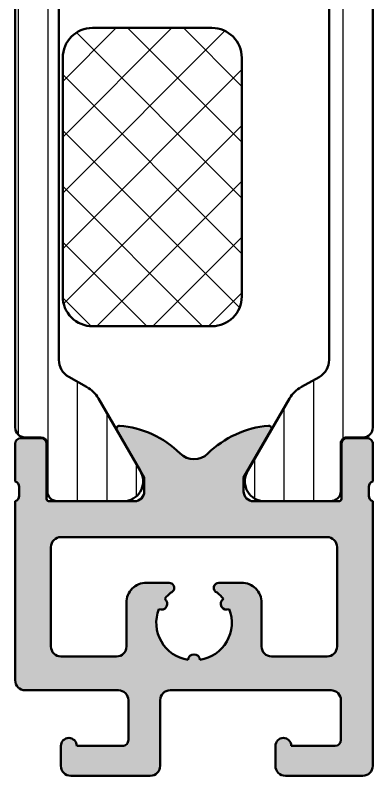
# Model space of a CAD drawing. Extents: x -34 to 16, y 0 to 63.8.
# Drawn here: x -18 to 0, y 0 to 38.24 of the extents above; entities that cross this region are included whole.
import ezdxf

# ---------------------------------------------------------------- set-up
doc = ezdxf.new("R2010")
doc.units = 0
for name, color, linetype, lineweight in [('0S-Alu contour', 7, 'Continuous', 50), ('0S-Alu hatch', 252, 'Continuous', 25), ('0S-Plastic contour', 254, 'Continuous', 50), ('0S-Plastic hatch', 253, 'Continuous', 25), ('0S-PT contour', 91, 'Continuous', 50), ('0S-PT hatch', 103, 'Continuous', 25)]:
    doc.layers.add(name, color=color, linetype=linetype, lineweight=lineweight)
pattern_1 = [(90, (0, 0), (-1.4859, 0), [])]

# ---------------------------------------------------------------- blocks, each defined once
blk = doc.blocks.new('361260__0FC43218_88BC_407F_BA03_FA83623D5A93_')
at = {"layer": '0S-Alu hatch'}
h = blk.add_hatch(color=256, dxfattribs=at)
edge = h.paths.add_edge_path()
edge.add_line((-17.9978971252732, 13.80130790720986), (-17.99731718468376, 4.799637954501207))
edge.add_arc((-17.49707938946051, 4.799875804912176), 0.5002378517692133, 180.0272426909746, 270.0042221778324)
edge.add_line((-17.49704252648064, 4.299637954501196), (-12.79978906082817, 4.299637954501207))
edge.add_ellipse((-12.79960044200256, 3.799826570296934), major_axis=(-0.4998114197947596, 0), ratio=1, start_angle=179.9774761412519, end_angle=270.0216222808698, ccw=False)
edge.add_line((-12.29978906082818, 3.799630086688099), (-12.29883879209876, 1.799311788870198))
edge.add_ellipse((-12.59883875824665, 1.799169271258404), major_axis=(-0.3000000000000029, 0), ratio=1, start_angle=90.00000000000102, end_angle=180.0272188598893, ccw=False)
edge.add_line((-12.59883875824664, 1.499169271258402), (-14.89981352257439, 1.499169271258409))
edge.add_arc((-15.29980741905876, 1.498981082068098), 0.3999939407540122, 0.026956525226164, 179.9730434747738)
edge.add_line((-15.69980131554314, 1.499169271258438), (-15.69980131554314, 0.4991723706999096))
edge.add_arc((-15.20006176675599, 0.4989119194871137), 0.4997396166573679, 179.970138937485, 270.0298610625287)
edge.add_line((-15.19980131554314, -0.0008276293000707), (-11.19980131554314, -0.000827629300062))
edge.add_arc((-11.19954086433029, 0.4989119194871137), 0.4997396166573732, 269.9701389374713, 360.0298610625272)
edge.add_line((-10.6998013155431, 0.4991723706999532), (-10.69980131554314, 3.799630086688097))
edge.add_ellipse((-10.20005239365945, 3.799881403103206), major_axis=(-0.4997489850753566, 0), ratio=1, start_angle=-90.02878588536959, end_angle=0.028813206127892954, ccw=False)
edge.add_line((-10.19980131554314, 4.299630325106674), (-2.099807609793629, 4.299630325106676))
edge.add_ellipse((-2.099566697902099, 3.799871236883237), major_axis=(-0.4997591462899528, 0), ratio=1, start_angle=179.972352904278, end_angle=270.0276197749581, ccw=False)
edge.add_line((-1.599807609793591, 3.799630086688051), (-1.599807609793629, 1.799169271258421))
edge.add_ellipse((-1.899807609793736, 1.799169271258514), major_axis=(-0.3000000000001071, 0), ratio=1, start_angle=90.00000000000739, end_angle=180, ccw=False)
edge.add_line((-1.899807609793697, 1.499169271258407), (-4.09982572960564, 1.499169271258409))
edge.add_arc((-4.499819626090015, 1.498981082068098), 0.3999939407540122, 0.026956525226164, 179.9730434747738)
edge.add_line((-4.89981352257439, 1.499169271258438), (-4.89981352257439, 0.4991723706999381))
edge.add_arc((-4.400011518686255, 0.4989743745880447), 0.4998020431060991, 179.9773023299494, 270.0226976700537)
edge.add_line((-4.39981352257439, -0.0008276293000656), (-0.4997891085118909, -0.0008276293000904))
edge.add_arc((-0.5008975748014564, 0.5015057364470863), 0.5023345887358165, 270.1264306561599, 359.7338576854152)
edge.add_line((0.0014315946130541, 0.499172370699945), (0.0014315946131092, 13.79965321329024))
edge.add_ellipse((0.0802680411561321, 14.06717380528334), major_axis=(-0.2788950563274082, 0), ratio=1, start_angle=-1.164589374103798, end_angle=73.58012358051059, ccw=False)
edge.add_line((-0.1985694053868874, 14.07284221328174), (-0.1985694053869338, 14.52643621328175))
edge.add_ellipse((0.0802986902564206, 14.53209687275866), major_axis=(-0.2789255417373327, 0), ratio=1, start_angle=-73.57540544462552, end_angle=1.1628700728546164, ccw=False)
edge.add_line((0.0014315946131086, 14.79964021328175), (0.0014315946131092, 16.67965121329027))
edge.add_arc((-0.2985684053868454, 16.67965121329027), 0.3000000000000007, 0, 90.00000000002171)
edge.add_line((-0.298568405386959, 16.97965121329027), (-1.278542724429712, 16.97965121329028))
edge.add_arc((-1.278542724429712, 16.67965121329027), 0.3000000000000007, 90, 180)
edge.add_line((-1.578542724429713, 16.67965121329027), (-1.578542724429667, 13.9196608426848))
edge.add_ellipse((-1.698542724429672, 13.91966084268481), major_axis=(-0.1200000000000059, 0), ratio=1, start_angle=90.00000000000063, end_angle=180, ccw=False)
edge.add_line((-1.698542724429671, 13.7996608426848), (-5.99856840538689, 13.7996608426848))
edge.add_ellipse((-5.998591468703279, 14.29963777907472), major_axis=(-0.4999769369218669, 0), ratio=1, start_angle=-0.0017687124012013555, end_angle=90.00264298329279, ccw=False)
edge.add_line((-6.498568405386919, 14.29965321329025), (-6.49856840538689, 14.99965779092699))
edge.add_line((-6.49856840538689, 14.99965779092699), (-5.116806928978121, 17.3929457827503))
edge.add_arc((-5.237184547003153, 17.46244563223652), 0.1389999999999977, 330.0000716396147, 455.0484688207068)
edge.add_arc((-4.809421857260758, 12.62027721314655), 5.000026220621331, 95.0484688206841, 134.2816996639567)
edge.add_ellipse((-8.998560104650691, 16.91579061580255), major_axis=(-0.9999999999999232, 0), ratio=1, start_angle=45.31333341641488, end_angle=134.2816996639592, ccw=False)
edge.add_arc((-13.12083209949458, 12.74818330795426), 4.861917525170921, 45.31333341641597, 85.57985924540934)
edge.add_arc((-12.75683916082812, 17.45705356420126), 0.1390000000000014, 85.57985924544819, 209.9999283603524)
edge.add_line((-12.87721677885323, 17.38755371471508), (-11.49856840538689, 14.99965779092699))
edge.add_line((-11.49856840538689, 14.99965779092699), (-11.49856840538689, 14.29965321329024))
edge.add_ellipse((-11.99861802901821, 14.29971046922902), major_axis=(-0.5000496269092439, 0), ratio=1, start_angle=90.00218917513968, end_angle=179.9934396038542, ccw=False)
edge.add_line((-11.99859892296501, 13.79966084268478), (-16.29792259815576, 13.79965338784799))
edge.add_ellipse((-16.29792280623055, 13.91965338784776), major_axis=(-0.1199999999999469, 0), ratio=1, start_angle=0, end_angle=90.00009934839471, ccw=False)
edge.add_line((-16.4179228062305, 13.91965338784777), (-16.41792280623053, 16.68130590720986))
edge.add_arc((-16.71792280623049, 16.68130590720986), 0.3000000000000043, 0, 90)
edge.add_line((-16.71792280623049, 16.98130590720986), (-17.69789712527324, 16.98130590720981))
edge.add_arc((-17.69789712527324, 16.68130590720983), 0.2999999999999652, 90, 180)
edge.add_line((-17.99789712527321, 16.68130590720983), (-17.99789712527331, 14.80129490720131))
edge.add_ellipse((-18.07676422091639, 14.53375156667838), major_axis=(-0.2789255417371184, 0), ratio=1, start_angle=178.8371299271139, end_angle=253.57540544466138, ccw=False)
edge.add_line((-17.79789612527325, 14.52809090720132), (-17.79789612527327, 14.07449690720131))
edge.add_ellipse((-18.07673357181617, 14.06882849920285), major_axis=(-0.2788950563272903, 0), ratio=1, start_angle=106.4198764194856, end_angle=181.1645893741151, ccw=False)
edge = h.paths.add_edge_path()
edge.add_ellipse((-15.69803495083909, 11.49993608790174), major_axis=(-0.4997217644620078, 0), ratio=1, start_angle=-90.02841107829369, end_angle=0.03190824188072838, ccw=False)
edge.add_line((-15.69778715538689, 11.99965779092697), (-2.298464645621265, 11.99965779092698))
edge.add_ellipse((-2.298210969793217, 11.49988096372871), major_axis=(-0.4997768915784234, 0), ratio=1, start_angle=179.9744148633478, end_angle=270.0290820867885, ccw=False)
edge.add_line((-1.79843412804313, 11.49965779092697), (-1.798128952261887, 6.499642532137947))
edge.add_ellipse((-2.297794272517649, 6.499307871889584), major_axis=(-0.4996654323282479, 0), ratio=1, start_angle=89.9651222430955, end_angle=180.0383749204868, ccw=False)
edge.add_line((-2.298098434683765, 5.999642532137914), (-5.096967894320869, 5.999642532138041))
edge.add_ellipse((-5.096967894320869, 6.499642532138068), major_axis=(-0.5000000000000263, 0), ratio=1, start_angle=0.0032379919052232253, end_angle=90, ccw=False)
edge.add_line((-5.596967893522448, 6.499614275328134), (-5.597092359105189, 8.70201409256037))
edge.add_arc((-6.596719998370758, 8.702386477884687), 0.9996277086268094, 359.9786559458463, 450.0248410042646)
edge.add_line((-6.597153394261453, 9.702014092560516), (-7.740921704808329, 9.702014092560495))
edge.add_arc((-7.740476768507846, 9.445370835683747), 0.2566436425641909, 90.0993322284764, 247.9529281684275)
edge.add_ellipse((-8.995920076794732, 7.702014092560347), major_axis=(-1.899999999999972, 0), ratio=1, start_angle=219.0928124418445, end_angle=232.4064079722575, ccw=False)
edge.add_arc((-7.350497792846454, 8.65233185086845), 0.3009363354029635, 124.5766386696725, 295.4407405094593)
edge.add_ellipse((-8.99592007679496, 7.702014092560489), major_axis=(-1.899999999999988, 0), ratio=1, start_angle=99.05132556162368, end_angle=200.9245667373083, ccw=False)
edge.add_arc((-8.997744430777516, 5.799642532137909), 0.301855267552106, 4.94709011017446, 174.943017843845)
edge.add_ellipse((-8.995920076795073, 7.702014092560489), major_axis=(-1.89999999999997, 0), ratio=1, start_angle=-20.8928512097786, end_angle=80.8387823923992, ccw=False)
edge.add_arc((-10.64407217410928, 8.653309746036626), 0.3017097781496182, 245.1229573836657, 414.890883176)
edge.add_ellipse((-8.995920076795187, 7.702014092560716), major_axis=(-1.899999999999716, 0), ratio=1, start_angle=304.13758142514774, end_angle=320.9066917694514, ccw=False)
edge.add_arc((-10.25378347969206, 9.445366095923163), 0.256648034123328, 318.2981048899558, 450.0309672842568)
edge.add_line((-10.25392219308958, 9.702014092560505), (-11.39717170480833, 9.702014092560495))
edge.add_arc((-11.39768406787971, 8.702587457653266), 0.9994267662404795, 89.97062691950434, 180.0328702440741)
edge.add_line((-12.39711066965213, 8.70201409256045), (-12.39696131516876, 6.499676440308839))
edge.add_ellipse((-12.89696131401899, 6.499642532137841), major_axis=(-0.4999999999999965, 0), ratio=1, start_angle=90, end_angle=180.0038855901814, ccw=False)
edge.add_line((-12.89696131401899, 5.999642532137844), (-15.69739042687126, 5.999642532137918))
edge.add_ellipse((-15.69766194275962, 6.499401518186942), major_axis=(-0.4997590598054497, 0), ratio=1, start_angle=-0.027631480511502104, end_angle=90.0311284306581, ccw=False)
edge.add_line((-16.19742094444934, 6.499642532137885), (-16.19775663780876, 11.49965779092691))
at = {"layer": '0S-Alu contour', "color": 7}
for points in [[(-12.87721677885323, 17.38755371471508), (-11.49856840538689, 14.99965779092699), (-11.49856840538689, 14.29965321329024)], [(-6.498568405386919, 14.29965321329025), (-6.49856840538689, 14.99965779092699), (-5.116806928978121, 17.3929457827503)], [(-16.71792280623049, 16.98130590720986), (-17.69789712527324, 16.98130590720981)], [(-0.298568405386959, 16.97965121329027), (-1.278542724429712, 16.97965121329028)], [(-17.99789712527321, 16.68130590720983), (-17.99789712527331, 14.80129490720131)], [(-16.4179228062305, 13.91965338784777), (-16.41792280623053, 16.68130590720986)], [(-1.578542724429713, 16.67965121329027), (-1.578542724429667, 13.9196608426848)], [(0.0014315946131086, 14.79964021328175), (0.0014315946131092, 16.67965121329027)], [(-17.79789612527325, 14.52809090720132), (-17.79789612527327, 14.07449690720131)], [(-0.1985694053868874, 14.07284221328174), (-0.1985694053869338, 14.52643621328175)], [(-17.9978971252732, 13.80130790720986), (-17.99731718468376, 4.799637954501207)], [(-11.99859892296501, 13.79966084268478), (-16.29792259815576, 13.79965338784799)], [(-1.698542724429671, 13.7996608426848), (-5.99856840538689, 13.7996608426848)], [(0.0014315946130541, 0.499172370699945), (0.0014315946131092, 13.79965321329024)], [(-15.69778715538689, 11.99965779092697), (-2.298464645621265, 11.99965779092698)], [(-16.19742094444934, 6.499642532137885), (-16.19775663780876, 11.49965779092691)], [(-1.79843412804313, 11.49965779092697), (-1.798128952261887, 6.499642532137947)], [(-10.25392219308958, 9.702014092560505), (-11.39717170480833, 9.702014092560495)], [(-6.597153394261453, 9.702014092560516), (-7.740921704808329, 9.702014092560495)], [(-12.39711066965213, 8.70201409256045), (-12.39696131516876, 6.499676440308839)], [(-5.596967893522448, 6.499614275328134), (-5.597092359105189, 8.70201409256037)], [(-12.89696131401899, 5.999642532137844), (-15.69739042687126, 5.999642532137918)], [(-2.298098434683765, 5.999642532137914), (-5.096967894320869, 5.999642532138041)], [(-17.49704252648064, 4.299637954501196), (-12.79978906082817, 4.299637954501207)], [(-10.19980131554314, 4.299630325106674), (-2.099807609793629, 4.299630325106676)], [(-12.29978906082818, 3.799630086688099), (-12.29883879209876, 1.799311788870198)], [(-10.6998013155431, 0.4991723706999532), (-10.69980131554314, 3.799630086688097)], [(-1.599807609793591, 3.799630086688051), (-1.599807609793629, 1.799169271258421)], [(-15.69980131554314, 1.499169271258438), (-15.69980131554314, 0.4991723706999096)], [(-12.59883875824664, 1.499169271258402), (-14.89981352257439, 1.499169271258409)], [(-4.89981352257439, 1.499169271258438), (-4.89981352257439, 0.4991723706999381)], [(-1.899807609793697, 1.499169271258407), (-4.09982572960564, 1.499169271258409)], [(-15.19980131554314, -0.0008276293000707), (-11.19980131554314, -0.000827629300062)], [(-4.39981352257439, -0.0008276293000656), (-0.4997891085118909, -0.0008276293000904)]]:
    blk.add_lwpolyline(points, dxfattribs=at)
for centre, radius, start, end in [((-12.75683916082812, 17.45705356420126), 0.1390000000000014, 85.57985924544819, 209.9999283603524), ((-13.12083209949458, 12.74818330795426), 4.861917525170921, 45.31333341641597, 85.57985924540934), ((-4.809421857260758, 12.62027721314655), 5.000026220621331, 95.0484688206841, 134.2816996639567), ((-5.237184547003153, 17.46244563223652), 0.1389999999999977, 330.0000716396147, 95.04846882070676), ((-17.69789712527324, 16.68130590720983), 0.2999999999999652, 90, 180), ((-16.71792280623049, 16.68130590720986), 0.3000000000000043, 0, 90), ((-1.278542724429712, 16.67965121329027), 0.3000000000000007, 90, 180), ((-0.2985684053868454, 16.67965121329027), 0.3000000000000007, 0, 90.00000000002171), ((-11.39768406787971, 8.702587457653266), 0.9994267662404795, 89.97062691950434, 180.0328702440741), ((-10.25378347969206, 9.445366095923163), 0.256648034123328, 318.2981048899558, 90.03096728425695), ((-7.740476768507846, 9.445370835683747), 0.2566436425641909, 90.0993322284764, 247.9529281684275), ((-6.596719998370758, 8.702386477884687), 0.9996277086268094, 359.9786559458463, 90.02484100426464), ((-10.64407217410928, 8.653309746036626), 0.3017097781496182, 245.1229573836657, 54.89088317600002), ((-7.350497792846454, 8.65233185086845), 0.3009363354029635, 124.5766386696725, 295.4407405094593), ((-8.997744430777516, 5.799642532137909), 0.301855267552106, 4.94709011017446, 174.943017843845), ((-17.49707938946051, 4.799875804912176), 0.5002378517692133, 180.0272426909746, 270.0042221778324), ((-15.29980741905876, 1.498981082068098), 0.3999939407540122, 0.026956525226164, 179.9730434747738), ((-4.499819626090015, 1.498981082068098), 0.3999939407540122, 0.026956525226164, 179.9730434747738), ((-15.20006176675599, 0.4989119194871137), 0.4997396166573679, 179.970138937485, 270.0298610625287), ((-11.19954086433029, 0.4989119194871137), 0.4997396166573732, 269.9701389374713, 0.0298610625271918), ((-4.400011518686255, 0.4989743745880447), 0.4998020431060991, 179.9773023299494, 270.0226976700537), ((-0.5008975748014564, 0.5015057364470863), 0.5023345887358165, 270.1264306561599, 359.7338576854152)]:
    blk.add_arc(centre, radius, start, end, dxfattribs=at)
at = {"layer": '0S-Alu contour', "color": 7, "extrusion": (0, 0, -1)}
for centre, radius, start, end in [((8.998560104650691, 16.91579061580255), 0.9999999999999232, 225.7183003360408, 314.6866665835851), ((18.07676422091639, 14.53375156667838), 0.2789255417371184, 106.4245945553386, 181.1628700728862), ((-0.0802986902564206, 14.53209687275866), 0.2789255417373327, 358.8371299271454, 73.5754054446255), ((11.99861802901821, 14.29971046922902), 0.5000496269092439, 180.0065603961458, 269.9978108248603), ((5.998591468703279, 14.29963777907472), 0.4999769369218669, 269.9973570167072, 0.0017687124011641), ((18.07673357181617, 14.06882849920285), 0.2788950563272903, 178.8354106258849, 253.5801235805144), ((16.29792280623055, 13.91965338784776), 0.1199999999999469, 269.9999006516053, 0), ((1.698542724429672, 13.91966084268481), 0.1200000000000059, 180, 269.9999999999994), ((-0.0802680411561321, 14.06717380528334), 0.2788950563274082, 286.4198764194894, 1.164589374103809), ((15.69803495083909, 11.49993608790174), 0.4997217644620078, 359.9680917581193, 90.02841107829373), ((2.298210969793217, 11.49988096372871), 0.4997768915784234, 89.97091791321151, 180.0255851366523), ((8.995920076795187, 7.702014092560716), 1.899999999999716, 39.09330823054856, 55.86241857485227), ((8.995920076794732, 7.702014092560347), 1.899999999999972, 127.5935920277425, 140.9071875581555), ((8.995920076795073, 7.702014092560489), 1.89999999999997, 279.1612176076009, 20.89285120977862), ((8.99592007679496, 7.702014092560489), 1.899999999999988, 159.0754332626917, 260.9486744383763), ((15.69766194275962, 6.499401518186942), 0.4997590598054497, 269.9688715693419, 0.0276314805114837), ((12.89696131401899, 6.499642532137841), 0.4999999999999965, 179.9961144098186, 270), ((5.096967894320869, 6.499642532138068), 0.5000000000000263, 270, 359.9967620080948), ((2.297794272517649, 6.499307871889584), 0.4996654323282479, 179.9616250795132, 270.0348777569045), ((12.79960044200256, 3.799826570296934), 0.4998114197947596, 89.97837771913022, 180.0225238587482), ((10.20005239365945, 3.799881403103206), 0.4997489850753566, 359.9711867938721, 90.02878588536963), ((2.099566697902099, 3.799871236883237), 0.4997591462899528, 89.97238022504189, 180.0276470957221), ((12.59883875824665, 1.799169271258404), 0.3000000000000029, 179.9727811401107, 269.999999999999), ((1.899807609793736, 1.799169271258514), 0.3000000000001071, 180, 269.9999999999926)]:
    blk.add_arc(centre, radius, start, end, dxfattribs=at)
blk = doc.blocks.new('366710__C0370ADE_37C6_4296_9EF6_7E364F051CCD_')
at = {"layer": '0S-PT hatch'}
h = blk.add_hatch(dxfattribs=at)
h.set_pattern_fill('ANSI37', color=256, scale=0.625, angle=90, style=0)
h.set_pattern_definition([(135, (0, 0), (-1.403165018917055, -1.403165018917055), []), (225, (0, 0), (1.403165018917055, -1.403165018917055), [])])
edge = h.paths.add_edge_path()
edge.add_ellipse((-8.092503874764814, 36.09966297215371), major_axis=(-1.500002282488707, 0), ratio=1, start_angle=180.0000871852981, end_angle=269.9999310293614, ccw=False)
edge.add_line((-6.592501592277843, 36.09966525466294), (-6.592501592277812, 24.0996657314785))
edge.add_ellipse((-8.092502777188235, 24.09966739322684), major_axis=(-1.500001184911342, 0), ratio=1, start_angle=90.00002704638501, end_angle=179.9999365214846, ccw=False)
edge.add_line((-8.092502069114971, 22.59966620831566), (-14.1053350683444, 22.59966620831566))
edge.add_ellipse((-14.10533607669937, 24.09966518184154), major_axis=(-1.499998973526222, 0), ratio=1, start_angle=-2.1000055085096392e-05, end_angle=90.0000385163492, ccw=False)
edge.add_line((-15.6053350502255, 24.09966573162132), (-15.60533505022545, 36.09966525464134))
edge.add_ellipse((-14.10533497911859, 36.09966518353447), major_axis=(-1.500000071106858, 0), ratio=1, start_angle=270.00000340817473, end_angle=359.9999974386791, ccw=False)
edge.add_line((-14.1053350683444, 37.59966525464133), (-8.092502069114971, 37.59966525464133))
at = {"layer": '0S-PT contour', "color": 7}
for points in [[(-14.1053350683444, 37.59966525464133), (-8.092502069114971, 37.59966525464133)], [(-15.6053350502255, 24.09966573162132), (-15.60533505022545, 36.09966525464134)], [(-6.592501592277843, 36.09966525466294), (-6.592501592277812, 24.0996657314785)], [(-8.092502069114971, 22.59966620831566), (-14.1053350683444, 22.59966620831566)]]:
    blk.add_lwpolyline(points, dxfattribs=at)
at = {"layer": '0S-PT contour', "color": 7, "extrusion": (0, 0, -1)}
for centre, radius, start, end in [((14.10533497911859, 36.09966518353447), 1.500000071106858, 2.5613209388e-06, 89.99999659182527), ((8.092503874764814, 36.09966297215371), 1.500002282488707, 90.00006897063858, 179.9999128147019), ((14.10533607669937, 24.09966518184154), 1.499998973526222, 269.9999614836508, 2.10000550146e-05), ((8.092502777188235, 24.09966739322684), 1.500001184911342, 180.0000634785155, 269.999972953615)]:
    blk.add_arc(centre, radius, start, end, dxfattribs=at)
blk = doc.blocks.new('244215__6FFADFF1_7803_4A9D_A44D_FD22CE751301___DA2E039A_4DBD_4D45_B807_D1D9152CF400_')
at = {"layer": '0S-Plastic hatch'}
h = blk.add_hatch(dxfattribs=at)
h.set_pattern_fill('ANSI31', color=256, scale=0.4680000000000001, angle=45, style=0)
h.set_pattern_definition(pattern_1)
edge = h.paths.add_edge_path()
edge.add_line((-2.197893694813046, 39.18530947207933), (-2.197893694813046, 20.91403347207933))
edge.add_ellipse((-3.197894103511132, 20.91403426652413), major_axis=(-1.000000408698401, 0), ratio=1, start_angle=119.99988120079851, end_angle=179.9999544849755, ccw=False)
edge.add_line((-2.697895694813042, 20.04800747207932), (-3.591644641487732, 19.54632863916285))
edge.add_arc((-2.887570107896294, 18.22183664177368), 1.49999999999998, 117.9942546357581, 150.0000034006577)
edge.add_line((-4.186608258087439, 18.97183656467228), (-6.283376192912442, 15.34012747207933))
edge.add_arc((-5.44212354392107, 14.79949254680218), 0.9999960709244732, 147.2729839001604, 261.8183919480986)
edge.add_line((-5.584434192912453, 13.80967447207934), (-2.117892694813008, 13.80967447207934))
edge.add_arc((-2.112890055187904, 14.31467039672532), 0.505020702855097, 269.4324295555978, 359.4330345179705)
edge.add_line((-1.607894077749287, 14.30967308914302), (-1.608226028146304, 16.70967147207932))
edge.add_ellipse((-1.308226028146388, 16.70967147207942), major_axis=(-0.2999999999999165, 0), ratio=1, start_angle=269.9999999999928, end_angle=360, ccw=False)
edge.add_line((-1.30822602814635, 17.00967147207933), (-0.4978946948129988, 17.00967147207933))
edge.add_arc((-0.4978920159037444, 17.50966879317732), 0.4999973211051536, 269.9996930179673, 360.0003069823849)
edge.add_line((0.0021053051942325, 17.50967147208965), (0.0021053051870013, 42.58967147207932))
edge.add_arc((-0.497892015903858, 42.58967415098854), 0.4999973210979804, 359.9996930176151, 450.0003069820196)
edge.add_line((-0.4978946948129986, 43.08967147207934), (-1.30822602814635, 43.08967147207934))
edge.add_ellipse((-1.308226028146385, 43.38967147207931), major_axis=(-0.2999999999999687, 0), ratio=1, start_angle=0, end_angle=90.00000000000671, ccw=False)
edge.add_line((-1.608226028146352, 43.38967147207933), (-1.607894077749278, 45.78966985501563))
edge.add_arc((-2.107890055187908, 45.78967249464071), 0.4999959774455824, 359.9996975182267, 450.0003024811899)
edge.add_line((-2.107892694813017, 46.28966847207933), (-5.584434192912453, 46.28966847207934))
edge.add_arc((-5.44212354392107, 45.29985039735649), 0.9999960709244753, 98.18160805190148, 212.7270160998397)
edge.add_line((-6.283376192912425, 44.75921547207935), (-4.186608258087517, 41.12750637948633))
edge.add_arc((-2.887570107896408, 41.87750630238499), 1.499999999999985, 209.999996599345, 242.0057453642468)
edge.add_line((-3.591644641487732, 40.55301430499577), (-2.697895694813041, 40.05133547207933))
edge.add_ellipse((-3.197894103511095, 39.18530867763454), major_axis=(-1.000000408698364, 0), ratio=1, start_angle=180.0000455150246, end_angle=240.0001187992028, ccw=False)
at = {"layer": '0S-Plastic contour', "color": 7}
for points in [[(-2.107892694813017, 46.28966847207933), (-5.584434192912453, 46.28966847207934)], [(-1.608226028146352, 43.38967147207933), (-1.607894077749278, 45.78966985501563)], [(-6.283376192912425, 44.75921547207935), (-4.186608258087517, 41.12750637948633)], [(-0.4978946948129986, 43.08967147207934), (-1.30822602814635, 43.08967147207934)], [(0.0021053051942325, 17.50967147208965), (0.0021053051870013, 42.58967147207932)], [(-3.591644641487732, 40.55301430499577), (-2.697895694813041, 40.05133547207933)], [(-2.197893694813046, 39.18530947207933), (-2.197893694813046, 20.91403347207933)], [(-2.697895694813042, 20.04800747207932), (-3.591644641487732, 19.54632863916285)], [(-4.186608258087439, 18.97183656467228), (-6.283376192912442, 15.34012747207933)], [(-1.30822602814635, 17.00967147207933), (-0.4978946948129988, 17.00967147207933)], [(-1.607894077749287, 14.30967308914302), (-1.608226028146304, 16.70967147207932)], [(-5.584434192912453, 13.80967447207934), (-2.117892694813008, 13.80967447207934)]]:
    blk.add_lwpolyline(points, dxfattribs=at)
for centre, radius, start, end in [((-5.44212354392107, 45.29985039735649), 0.9999960709244753, 98.18160805190148, 212.7270160998397), ((-2.107890055187908, 45.78967249464071), 0.4999959774455824, 359.9996975182267, 90.00030248118993), ((-0.497892015903858, 42.58967415098854), 0.4999973210979804, 359.9996930176151, 90.00030698201967), ((-2.887570107896408, 41.87750630238499), 1.499999999999985, 209.999996599345, 242.0057453642468), ((-2.887570107896294, 18.22183664177368), 1.49999999999998, 117.9942546357581, 150.0000034006577), ((-0.4978920159037444, 17.50966879317732), 0.4999973211051536, 269.9996930179673, 0.0003069823849455), ((-5.44212354392107, 14.79949254680218), 0.9999960709244732, 147.2729839001604, 261.8183919480986), ((-2.112890055187904, 14.31467039672532), 0.505020702855097, 269.4324295555978, 359.4330345179705)]:
    blk.add_arc(centre, radius, start, end, dxfattribs=at)
at = {"layer": '0S-Plastic contour', "color": 7, "extrusion": (0, 0, -1)}
for centre, radius, start, end in [((1.308226028146385, 43.38967147207931), 0.2999999999999687, 269.9999999999933, 0), ((3.197894103511095, 39.18530867763454), 1.000000408698364, 119.9998812007972, 179.9999544849754), ((3.197894103511132, 20.91403426652413), 1.000000408698401, 180.0000455150246, 240.0001187992015), ((1.308226028146388, 16.70967147207942), 0.2999999999999166, 0, 90.00000000000723)]:
    blk.add_arc(centre, radius, start, end, dxfattribs=at)
blk = doc.blocks.new('244215__B2E9FDE0_483C_4FCF_ADF1_ADB0A7930C83___A6B78AC8_4020_428B_A248_8AE7DF7EA9BD_')
at = {"layer": '0S-Plastic hatch'}
h = blk.add_hatch(dxfattribs=at)
h.set_pattern_fill('ANSI31', color=256, scale=0.4680000000000001, angle=45, style=0)
h.set_pattern_definition(pattern_1)
edge = h.paths.add_edge_path()
edge.add_line((-15.79789812527315, 39.18694290720987), (-15.79789812527315, 20.91566690720987))
edge.add_arc((-14.79789771657499, 20.91566770165474), 1.000000408698503, 180.0000455150246, 240.0001187992)
edge.add_line((-15.29789612527316, 20.04964090720986), (-14.40414717859846, 19.54796207429336))
edge.add_ellipse((-15.10822171218927, 18.22347007690459), major_axis=(-1.499999999999336, 0), ratio=1, start_angle=209.9999965993417, end_angle=242.005745364256, ccw=False)
edge.add_line((-13.80918356199867, 18.97346999980286), (-11.71241562717375, 15.34176090720984))
edge.add_ellipse((-12.55366827616514, 14.80112598193272), major_axis=(-0.9999960709244938, 0), ratio=1, start_angle=98.181608051902, end_angle=212.7270160998383, ccw=False)
edge.add_line((-12.41135762717374, 13.81130790720985), (-15.88789912527318, 13.81130790720985))
edge.add_ellipse((-15.88790176489825, 14.3113038846485), major_axis=(-0.4999959774456135, 0), ratio=1, start_angle=-0.0003024817733034979, end_angle=90.00030248118651, ccw=False)
edge.add_line((-16.3878977423369, 14.31130652427868), (-16.38756579193989, 16.71130490720986))
edge.add_arc((-16.68756579193984, 16.71130490720986), 0.300000000000002, 0, 90)
edge.add_line((-16.68756579193984, 17.01130490720986), (-17.4978971252732, 17.01130490720984))
edge.add_ellipse((-17.49789980418234, 17.51130222830064), major_axis=(-0.4999973210979719, 0), ratio=1, start_angle=-0.00030698238492732344, end_angle=90.0003069820205, ccw=False)
edge.add_line((-17.99789712527314, 17.51130490721298), (-17.99789712528036, 42.59130490720266))
edge.add_ellipse((-17.4978998041825, 42.59130758611198), major_axis=(-0.4999973211050347, 0), ratio=1, start_angle=-90.0003069820383, end_angle=0.00030698238492732344, ccw=False)
edge.add_line((-17.4978971252732, 43.09130490720984), (-16.68756579193984, 43.09130490720986))
edge.add_arc((-16.68756579193984, 43.39130490720987), 0.3000000000000114, 270, 360)
edge.add_line((-16.38756579193983, 43.39130490720987), (-16.38789774233692, 45.79130329014617))
edge.add_ellipse((-15.88290176489829, 45.78630598256387), major_axis=(-0.5050207028551056, 0), ratio=1, start_angle=269.4324295555978, end_angle=359.43303451796925, ccw=False)
edge.add_line((-15.87789912527319, 46.29130190720984), (-12.41135762717374, 46.29130190720985))
edge.add_ellipse((-12.55366827616513, 45.301483832487), major_axis=(-0.9999960709244795, 0), ratio=1, start_angle=147.2729839001609, end_angle=261.81839194809805, ccw=False)
edge.add_line((-11.71241562717377, 44.76084890720987), (-13.80918356199868, 41.12913981461687))
edge.add_ellipse((-15.10822171219057, 41.87913973751643), major_axis=(-1.500000000001111, 0), ratio=1, start_angle=117.99425463576421, end_angle=150.0000034006405, ccw=False)
edge.add_line((-14.40414717859846, 40.55464774012635), (-15.29789612527315, 40.05296890720984))
edge.add_arc((-14.79789771657499, 39.186942112765), 1.000000408698497, 119.9998812008007, 179.9999544849754)
at = {"layer": '0S-Plastic contour', "color": 7}
for points in [[(-15.87789912527319, 46.29130190720984), (-12.41135762717374, 46.29130190720985)], [(-16.38756579193983, 43.39130490720987), (-16.38789774233692, 45.79130329014617)], [(-11.71241562717377, 44.76084890720987), (-13.80918356199868, 41.12913981461687)], [(-17.4978971252732, 43.09130490720984), (-16.68756579193984, 43.09130490720986)], [(-17.99789712527314, 17.51130490721298), (-17.99789712528036, 42.59130490720266)], [(-14.40414717859846, 40.55464774012635), (-15.29789612527315, 40.05296890720984)], [(-15.79789812527315, 39.18694290720987), (-15.79789812527315, 20.91566690720987)], [(-15.29789612527316, 20.04964090720986), (-14.40414717859846, 19.54796207429336)], [(-13.80918356199867, 18.97346999980286), (-11.71241562717375, 15.34176090720984)], [(-16.68756579193984, 17.01130490720986), (-17.4978971252732, 17.01130490720984)], [(-16.3878977423369, 14.31130652427868), (-16.38756579193989, 16.71130490720986)], [(-12.41135762717374, 13.81130790720985), (-15.88789912527318, 13.81130790720985)]]:
    blk.add_lwpolyline(points, dxfattribs=at)
at = {"layer": '0S-Plastic contour', "color": 7, "extrusion": (0, 0, -1)}
for centre, radius, start, end in [((15.88290176489829, 45.78630598256387), 0.5050207028551056, 0.5669654820307576, 90.56757044440216), ((12.55366827616513, 45.301483832487), 0.9999960709244795, 98.18160805190196, 212.7270160998392), ((17.4978998041825, 42.59130758611198), 0.4999973211050347, 359.9996930176151, 90.00030698203842), ((15.10822171219057, 41.87913973751643), 1.500000000001111, 209.9999965993596, 242.0057453642358), ((15.10822171218927, 18.22347007690459), 1.499999999999336, 117.994254635744, 150.0000034006583), ((17.49789980418234, 17.51130222830064), 0.4999973210979719, 269.9996930179795, 0.0003069823849455), ((12.55366827616514, 14.80112598193272), 0.9999960709244938, 147.2729839001617, 261.818391948098), ((15.88790176489825, 14.3113038846485), 0.4999959774456135, 269.9996975188135, 0.0003024817733149)]:
    blk.add_arc(centre, radius, start, end, dxfattribs=at)
at = {"layer": '0S-Plastic contour', "color": 7}
for centre, radius, start, end in [((-16.68756579193984, 43.39130490720987), 0.3000000000000114, 270, 0), ((-14.79789771657499, 39.186942112765), 1.000000408698497, 119.9998812008007, 179.9999544849754), ((-14.79789771657499, 20.91566770165474), 1.000000408698503, 180.0000455150246, 240.0001187992), ((-16.68756579193984, 16.71130490720986), 0.300000000000002, 0, 90)]:
    blk.add_arc(centre, radius, start, end, dxfattribs=at)
blk = doc.blocks.new('366710__D49AEB80_C55A_4864_8D0B_8F6FA50FC1FC_')
at = {"layer": '0S-Alu contour', "color": 7}
blk.add_blockref('361260__0FC43218_88BC_407F_BA03_FA83623D5A93_', (0, 0), dxfattribs=at)
at = {"layer": '0S-Plastic contour', "color": 7}
for name in ['244215__B2E9FDE0_483C_4FCF_ADF1_ADB0A7930C83___A6B78AC8_4020_428B_A248_8AE7DF7EA9BD_', '244215__6FFADFF1_7803_4A9D_A44D_FD22CE751301___DA2E039A_4DBD_4D45_B807_D1D9152CF400_']:
    blk.add_blockref(name, (0, 0), dxfattribs=at)
at = {"layer": '0S-PT contour', "color": 7}
blk.add_blockref('366710__C0370ADE_37C6_4296_9EF6_7E364F051CCD_', (0, 0), dxfattribs=at)

msp = doc.modelspace()

# ---------------------------------------------------------------- block references
at = {"layer": '0S-Alu contour', "color": 7}
msp.add_blockref('366710__D49AEB80_C55A_4864_8D0B_8F6FA50FC1FC_', (0, 0), dxfattribs=at)

doc.saveas('drawing.dxf')
